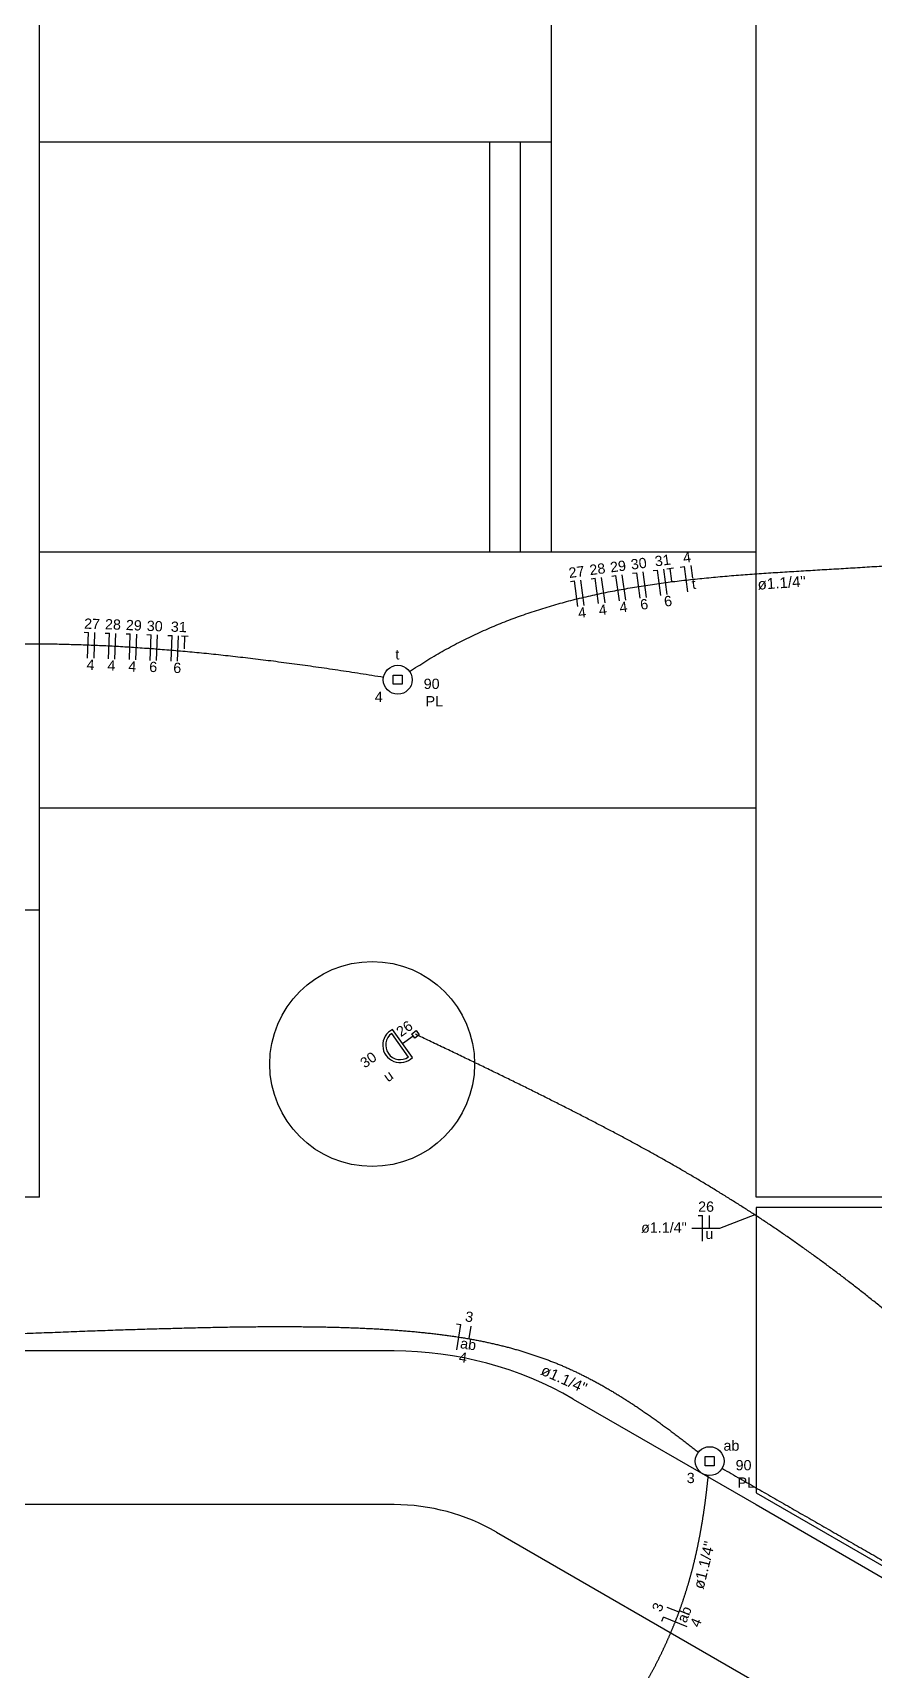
# Model space of a CAD drawing. Header units: millimetres. Extents: x -4.7 to 81.4, y -19.1 to 41.2.
# Drawn here: x 7.43 to 15.64, y 11.65 to 27.63 of the extents above; entities that cross this region are included whole.
import ezdxf

# ---------------------------------------------------------------- set-up
doc = ezdxf.new("R2010")
doc.units = ezdxf.units.MM
doc.header["$MEASUREMENT"] = 0
doc.linetypes.add('Dashed', pattern=[0.75, 0.5, -0.25])
for name, color, linetype, lineweight in [('1', 1, 'Continuous', 30), ('5', 1, 'Continuous', 30), ('EL-Condutos', 4, 'Continuous', 30), ('EL-Fios', 2, 'Continuous', 30), ('EL-Textos condutos', 2, 'Continuous', 30), ('EL-Textos fios', 2, 'Continuous', 30), ('EL-Textos pontos', 2, 'Continuous', 30), ('P-SIMBOL', 3, 'Continuous', 30)]:
    doc.layers.add(name, color=color, linetype=linetype, lineweight=lineweight)
doc.styles.add('Arial', font='arial.ttf')

msp = doc.modelspace()

# ---------------------------------------------------------------- linework, layer by layer
at = {"layer": '1', "linetype": 'Continuous'}
for p, q in [((12.491, 22.561), (12.491, 35.061)), ((14.491, 16.261), (14.491, 32.861)), ((7.491, 19.061), (7.491, 29.061)), ((7.491, 26.561), (12.491, 26.561)), ((11.891, 22.561), (11.891, 26.561)), ((12.191, 22.561), (12.191, 26.561)), ((7.491, 22.561), (14.491, 22.561)), ((7.491, 20.061), (14.491, 20.061)), ((24.791, 16.261), (14.491, 16.261)), ((14.491, 16.161), (14.491, 13.377)), ((24.737, 16.161), (14.491, 16.161)), ((10.955, 14.761), (-1.009, 14.761)), ((12.705, 14.292), (14.491, 13.261)), ((14.491, 13.377), (23.568, 8.136)), ((10.955, 13.261), (-1.009, 13.261)), ((14.491, 13.261), (24.343, 7.573)), ((11.955, 12.993), (14.491, 11.529))]:
    msp.add_line(p, q, dxfattribs=at)
msp.add_circle((10.741, 17.561), 1, dxfattribs=at)
for radius in [3.5, 2]:
    msp.add_arc((10.955, 11.261), radius, 60, 90, dxfattribs=at)
at = {"layer": '5', "linetype": 'Continuous'}
for p, q in [((7.491, 19.061), (6.791, 19.061)), ((7.491, 16.261), (7.491, 19.061)), ((7.491, 16.261), (0.491, 16.261))]:
    msp.add_line(p, q, dxfattribs=at)
at = {"layer": 'EL-Condutos', "linetype": 'Continuous'}
for points, knots in [([(11.107, 21.391), (11.159, 21.425), (11.264, 21.494), (11.424, 21.588), (11.585, 21.675), (11.747, 21.754), (11.911, 21.827), (12.076, 21.894), (12.242, 21.954), (12.409, 22.009), (12.577, 22.058), (12.746, 22.102), (12.916, 22.142), (13.088, 22.177), (13.261, 22.208), (13.434, 22.236), (13.609, 22.261), (13.785, 22.282), (13.962, 22.301), (14.14, 22.318), (14.318, 22.333), (14.498, 22.346), (14.679, 22.358), (14.861, 22.369), (15.044, 22.38), (15.228, 22.391), (15.413, 22.402), (15.599, 22.413), (15.786, 22.426), (15.973, 22.439), (16.162, 22.454), (16.288, 22.466), (16.351, 22.472)], [0, 0, 0, 0, 0.18854, 0.374033, 0.556923, 0.737633, 0.916557, 1.094061, 1.270483, 1.446131, 1.621283, 1.796185, 1.971057, 2.146089, 2.321445, 2.497266, 2.673667, 2.850745, 3.028579, 3.207229, 3.386743, 3.567157, 3.748498, 3.930785, 4.114031, 4.298247, 4.483442, 4.669628, 4.856817, 5.045027, 5.234283, 5.424617, 5.424617, 5.424617, 5.424617]), ([(10.853, 21.334), (10.777, 21.346), (10.628, 21.37), (10.408, 21.404), (10.193, 21.435), (9.983, 21.464), (9.778, 21.491), (9.578, 21.516), (9.383, 21.538), (9.193, 21.559), (9.007, 21.577), (8.826, 21.594), (8.649, 21.608), (8.475, 21.621), (8.306, 21.632), (8.141, 21.641), (7.979, 21.648), (7.821, 21.653), (7.666, 21.657), (7.514, 21.66), (7.365, 21.66), (7.219, 21.659), (7.075, 21.657), (6.935, 21.653), (6.796, 21.648), (6.66, 21.642), (6.526, 21.634), (6.394, 21.625), (6.263, 21.615), (6.135, 21.604), (6.008, 21.591), (5.923, 21.582), (5.881, 21.577)], [0, 0, 0, 0, 0.228996, 0.45211, 0.669511, 0.881364, 1.087837, 1.289098, 1.485316, 1.676658, 1.863292, 2.045388, 2.223115, 2.39664, 2.566134, 2.731764, 2.893701, 3.052113, 3.207168, 3.359036, 3.507883, 3.653878, 3.797188, 3.937979, 4.076417, 4.212666, 4.34689, 4.479253, 4.609915, 4.739038, 4.86678, 4.993299, 4.993299, 4.993299, 4.993299])]:
    msp.add_open_spline(points, degree=3, knots=knots, dxfattribs=at)
at = {"layer": 'EL-Condutos', "linetype": 'Dashed', "ltscale": 25}
for points, knots in [([(17.428, 13.651), (17.353, 13.723), (17.205, 13.866), (16.984, 14.074), (16.77, 14.273), (16.562, 14.462), (16.358, 14.643), (16.159, 14.816), (15.964, 14.982), (15.772, 15.14), (15.583, 15.292), (15.396, 15.438), (15.21, 15.579), (15.025, 15.714), (14.841, 15.845), (14.656, 15.972), (14.47, 16.095), (14.282, 16.215), (14.093, 16.332), (13.9, 16.448), (13.705, 16.562), (13.505, 16.675), (13.301, 16.787), (13.092, 16.899), (12.877, 17.011), (12.655, 17.125), (12.427, 17.24), (12.191, 17.357), (11.947, 17.476), (11.695, 17.598), (11.433, 17.723), (11.255, 17.808), (11.164, 17.851)], [0, 0, 0, 0, 0.314648, 0.617443, 0.909185, 1.190676, 1.462721, 1.726131, 1.981721, 2.230309, 2.472718, 2.709774, 2.942305, 3.171141, 3.397112, 3.621049, 3.843782, 4.066135, 4.288931, 4.512989, 4.73912, 4.96813, 5.200819, 5.43798, 5.6804, 5.928861, 6.184136, 6.446997, 6.718209, 6.998536, 7.288736, 7.589566, 7.589566, 7.589566, 7.589566]), ([(7.065, 14.921), (7.215, 14.927), (7.504, 14.938), (7.927, 14.955), (8.325, 14.969), (8.7, 14.98), (9.053, 14.989), (9.385, 14.996), (9.698, 14.999), (9.992, 14.999), (10.268, 14.996), (10.527, 14.989), (10.772, 14.978), (11.001, 14.963), (11.218, 14.944), (11.423, 14.921), (11.616, 14.893), (11.799, 14.86), (11.974, 14.822), (12.141, 14.778), (12.301, 14.729), (12.455, 14.675), (12.605, 14.615), (12.751, 14.548), (12.895, 14.475), (13.038, 14.396), (13.18, 14.31), (13.324, 14.217), (13.469, 14.117), (13.617, 14.01), (13.77, 13.895), (13.872, 13.815), (13.925, 13.774)], [0, 0, 0, 0, 0.447655, 0.869992, 1.268095, 1.643053, 1.995959, 2.327912, 2.640018, 2.933392, 3.209164, 3.468477, 3.712495, 3.942401, 4.159407, 4.364754, 4.559714, 4.745594, 4.923733, 5.095499, 5.262285, 5.425493, 5.586531, 5.74679, 5.907636, 6.070394, 6.236347, 6.406721, 6.582695, 6.765396, 6.955911, 7.155289, 7.155289, 7.155289, 7.155289]), ([(14.162, 13.614), (14.277, 13.548), (14.503, 13.418), (14.84, 13.225), (15.171, 13.035), (15.497, 12.848), (15.818, 12.664), (16.135, 12.482), (16.448, 12.303), (16.757, 12.125), (17.063, 11.95), (17.366, 11.776), (17.667, 11.603), (17.967, 11.431), (18.265, 11.26), (18.562, 11.09), (18.859, 10.92), (19.156, 10.749), (19.453, 10.579), (19.75, 10.408), (20.05, 10.236), (20.35, 10.064), (20.653, 9.89), (20.959, 9.715), (21.268, 9.538), (21.58, 9.359), (21.895, 9.178), (22.216, 8.994), (22.541, 8.807), (22.871, 8.618), (23.207, 8.425), (23.432, 8.296), (23.546, 8.231)], [0, 0, 0, 0, 0.39529, 0.7835, 1.165132, 1.540689, 1.910673, 2.275585, 2.635929, 2.992208, 3.344922, 3.694574, 4.041668, 4.386705, 4.730187, 5.072617, 5.414497, 5.756329, 6.098616, 6.441861, 6.786564, 7.13323, 7.48236, 7.834456, 8.19002, 8.549556, 8.913565, 9.28255, 9.657013, 10.037456, 10.424382, 10.818293, 10.818293, 10.818293, 10.818293]), ([(12.794, 10.608), (12.821, 10.644), (12.876, 10.715), (12.955, 10.821), (13.031, 10.925), (13.103, 11.028), (13.172, 11.129), (13.237, 11.228), (13.299, 11.327), (13.358, 11.424), (13.414, 11.52), (13.466, 11.615), (13.516, 11.709), (13.563, 11.803), (13.607, 11.896), (13.648, 11.989), (13.687, 12.082), (13.724, 12.175), (13.758, 12.267), (13.789, 12.36), (13.819, 12.454), (13.846, 12.548), (13.872, 12.642), (13.895, 12.737), (13.917, 12.834), (13.936, 12.931), (13.955, 13.029), (13.971, 13.129), (13.987, 13.23), (14, 13.333), (14.013, 13.438), (14.02, 13.508), (14.024, 13.544)], [0, 0, 0, 0, 0.136382, 0.26889, 0.397714, 0.52305, 0.645092, 0.764042, 0.880101, 0.993474, 1.104367, 1.21299, 1.319556, 1.424276, 1.527366, 1.629041, 1.729517, 1.829011, 1.927738, 2.025912, 2.123744, 2.221446, 2.319224, 2.417282, 2.515819, 2.615033, 2.715113, 2.816248, 2.918621, 3.022409, 3.127788, 3.234926, 3.234926, 3.234926, 3.234926])]:
    msp.add_open_spline(points, degree=3, knots=knots, dxfattribs=at)
at = {"layer": 'EL-Fios'}
for p, q in [((13.486, 22.376), (13.527, 22.382)), ((13.56, 22.134), (13.527, 22.382)), ((13.622, 22.142), (13.589, 22.39)), ((13.618, 22.394), (13.684, 22.402)), ((13.667, 22.274), (13.651, 22.398)), ((13.75, 22.411), (13.791, 22.417)), ((13.824, 22.169), (13.791, 22.417)), ((13.874, 22.301), (13.857, 22.425)), ((12.677, 22.269), (12.718, 22.275)), ((12.751, 22.027), (12.718, 22.275)), ((12.813, 22.035), (12.78, 22.283)), ((12.879, 22.296), (12.92, 22.302)), ((12.953, 22.054), (12.92, 22.302)), ((13.015, 22.062), (12.982, 22.31)), ((13.081, 22.323), (13.122, 22.328)), ((13.155, 22.08), (13.122, 22.328)), ((13.217, 22.089), (13.184, 22.336)), ((13.283, 22.35), (13.325, 22.355)), ((13.357, 22.107), (13.325, 22.355)), ((13.419, 22.115), (13.387, 22.363)), ((7.93, 21.775), (7.971, 21.773)), ((7.962, 21.523), (7.971, 21.773)), ((8.025, 21.521), (8.034, 21.771)), ((8.134, 21.767), (8.175, 21.765)), ((8.166, 21.516), (8.175, 21.765)), ((8.229, 21.513), (8.238, 21.763)), ((8.338, 21.759), (8.379, 21.758)), ((8.37, 21.508), (8.379, 21.758)), ((8.432, 21.506), (8.442, 21.756)), ((8.542, 21.752), (8.583, 21.75)), ((8.574, 21.5), (8.583, 21.75)), ((8.636, 21.498), (8.646, 21.748)), ((8.745, 21.744), (8.787, 21.743)), ((8.778, 21.493), (8.787, 21.743)), ((8.84, 21.491), (8.85, 21.74)), ((8.879, 21.739), (8.945, 21.737)), ((8.907, 21.613), (8.912, 21.738)), ((13.926, 16.082), (13.967, 16.082)), ((13.967, 15.832), (13.967, 16.082)), ((14.034, 15.957), (14.034, 16.082)), ((11.565, 15.026), (11.606, 15.02)), ((11.569, 14.773), (11.606, 15.02)), ((11.688, 14.881), (11.707, 15.004)), ((13.569, 12.125), (13.585, 12.163)), ((13.817, 12.069), (13.585, 12.163)), ((13.739, 12.211), (13.623, 12.258))]:
    msp.add_line(p, q, dxfattribs=at)
at = {"layer": 'EL-Textos fios'}
for p, q in [((14.477, 16.089), (14.132, 15.957)), ((14.132, 15.957), (13.863, 15.957))]:
    msp.add_line(p, q, dxfattribs=at)
at = {"layer": 'P-SIMBOL'}
for p, q in [((10.947, 21.355), (11.035, 21.355)), ((10.947, 21.267), (10.947, 21.355)), ((11.035, 21.267), (10.947, 21.267)), ((11.035, 21.355), (11.035, 21.267)), ((11.135, 17.624), (10.941, 17.898)), ((11.096, 17.629), (10.933, 17.86)), ((11.038, 17.761), (11.143, 17.835)), ((11.127, 17.857), (11.171, 17.888)), ((11.158, 17.814), (11.127, 17.857)), ((11.201, 17.845), (11.158, 17.814)), ((11.171, 17.888), (11.201, 17.845)), ((13.993, 13.73), (14.081, 13.73)), ((13.993, 13.641), (13.993, 13.73)), ((14.081, 13.641), (13.993, 13.641)), ((14.081, 13.73), (14.081, 13.641))]:
    msp.add_line(p, q, dxfattribs=at)
for centre in [(10.991, 21.311), (14.037, 13.686)]:
    msp.add_circle(centre, 0.141, dxfattribs=at)
for radius, start, end in [(0.17, 115.603, 315.077), (0.141, 125.34, 305.34)]:
    msp.add_arc((11.014, 17.745), radius, start, end, dxfattribs=at)

# ---------------------------------------------------------------- texts
at = {"layer": 'EL-Textos condutos', "char_height": 0.1059, "width": 0.88956, "attachment_point": 8, "line_spacing_factor": 0.798, "style": 'Arial'}
for insert, rotation in [((14.744, 22.202), 3.6612), ((12.593, 14.436), 335.867), ((14.036, 12.658), 76.2148)]:
    msp.add_mtext('ø1.1/4"', dxfattribs=dict(at, insert=insert, rotation=rotation))
at = {"layer": 'EL-Textos fios', "char_height": 0.1, "attachment_point": 8, "line_spacing_factor": 0.798, "style": 'Arial'}
for s, insert, width, rotation in [('4', (13.822, 22.456), 0.1059, 7.5172), ('27', (12.744, 22.314), 0.2118, 7.5172), ('28', (12.947, 22.34), 0.2118, 7.5172), ('29', (13.149, 22.367), 0.2118, 7.5172), ('30', (13.351, 22.394), 0.2118, 7.5172), ('31', (13.585, 22.425), 0.2118, 7.5172), ('t', (13.888, 22.196), 0.1059, 7.5172), ('4', (13.201, 21.971), 0.1059, 7.5172), ('6', (13.404, 21.997), 0.1059, 7.5172), ('6', (13.637, 22.028), 0.1059, 7.5172), ('27', (8.004, 21.807), 0.2118, 357.8694), ('28', (8.208, 21.8), 0.2118, 357.8694), ('29', (8.412, 21.792), 0.2118, 357.8694), ('4', (12.797, 21.917), 0.1059, 7.5172), ('4', (12.999, 21.944), 0.1059, 7.5172), ('30', (8.616, 21.784), 0.2118, 357.8694), ('31', (8.851, 21.776), 0.2118, 357.8694), ('4', (7.989, 21.408), 0.1059, 357.8694), ('4', (8.193, 21.4), 0.1059, 357.8694), ('4', (8.397, 21.392), 0.1059, 357.8694), ('6', (8.601, 21.385), 0.1059, 357.8694), ('6', (8.836, 21.376), 0.1059, 357.8694), ('3', (11.682, 15.044), 0.1059, 351.3664), ('ab', (11.672, 14.776), 0.2118, 351.3664), ('4', (11.621, 14.648), 0.1059, 351.3664), ('3', (13.578, 12.242), 0.1059, 67.9757), ('ab', (13.837, 12.171), 0.2118, 67.9757), ('4', (13.949, 12.092), 0.1059, 67.9757)]:
    msp.add_mtext(s, dxfattribs=dict(at, insert=insert, width=width, rotation=rotation))
at = {"layer": 'EL-Textos fios', "char_height": 0.1, "line_spacing_factor": 0.798, "style": 'Arial'}
for s, insert, width, attachment_point in [('26', (14.002, 16.118), 0.2118, 8), ('ø1.1/4"', (13.813, 15.913), 0.7413, 9), ('u', (14.034, 15.852), 0.1059, 8)]:
    msp.add_mtext(s, dxfattribs=dict(at, insert=insert, width=width, attachment_point=attachment_point))
at = {"layer": 'EL-Textos pontos', "char_height": 0.1, "attachment_point": 8, "line_spacing_factor": 0.798, "style": 'Arial'}
for s, insert, width in [('t', (10.987, 21.508), 0.1059), ('90', (11.322, 21.22), 0.2118), ('4', (10.806, 21.095), 0.1059), ('PL', (11.348, 21.052), 0.2118), ('ab', (14.25, 13.786), 0.2118), ('90', (14.368, 13.595), 0.2118), ('3', (13.852, 13.47), 0.1059), ('PL', (14.395, 13.427), 0.2118)]:
    msp.add_mtext(s, dxfattribs=dict(at, insert=insert, width=width))
at = {"layer": 'EL-Textos pontos', "char_height": 0.1, "attachment_point": 8, "rotation": 35.34, "line_spacing_factor": 0.798, "style": 'Arial'}
for s, insert, width in [('26', (11.086, 17.865), 0.2118), ('30', (10.733, 17.56), 0.2118), ('u', (10.928, 17.402), 0.1059)]:
    msp.add_mtext(s, dxfattribs=dict(at, insert=insert, width=width))

doc.saveas('drawing.dxf')
